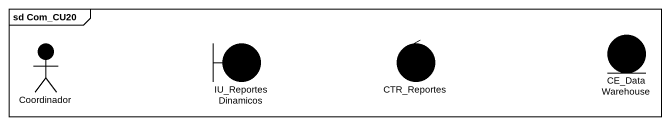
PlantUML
@startuml
mainframe sd Com_CU20
entity CE_DataWarehouse #000000
actor Coordinador #000000
boundary IU_ReportesDinamicos #000000
control CTR_Reportes #000000
@enduml
